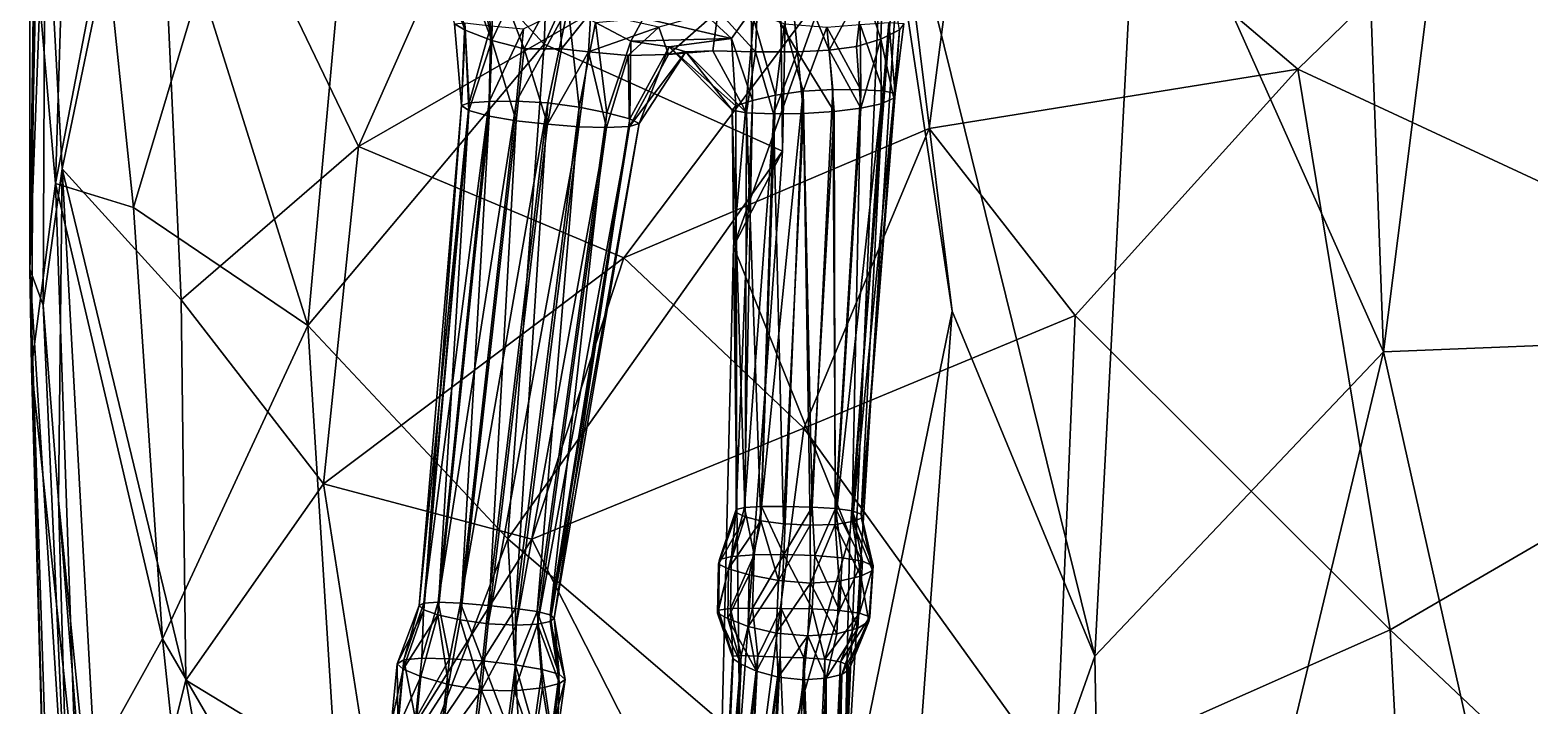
# Model space of a CAD drawing. Extents: x -0.019 to 0.019, y -0.049 to 0.106.
# Drawn here: x -0.01891 to -0.00667, y -0.00567 to -0.00016 of the extents above; entities that cross this region are included whole.
import ezdxf

# ---------------------------------------------------------------- set-up
doc = ezdxf.new("R2010")
doc.units = 0
doc.layers.add('CARDNL_F$LWO', color=1, linetype='CONTINUOUS')

msp = doc.modelspace()

# ---------------------------------------------------------------- linework, layer by layer
at = {"layer": 'CARDNL_F$LWO'}
for points in [[(-0.006702, 0.006434, 0.018178), (-0.006019, 0.00863, 0.01995), (-0.00353, -0.00261, 0.019726)], [(-0.007866, -0.002786, 0.020191), (-0.008093, 0.003468, 0.017406), (-0.006702, 0.006434, 0.018178)], [(-0.00353, -0.00261, 0.019726), (-0.007866, -0.002786, 0.020191), (-0.006702, 0.006434, 0.018178)], [(-0.016282, 0.001418, 0.032327), (-0.014551, 0.004045, 0.031803), (-0.014715, -0.000274, 0.032058)], [(-0.014715, -0.000274, 0.032058), (-0.014551, 0.004045, 0.031803), (-0.012829, 0.003818, 0.03179)], [(-0.012769, -0.001147, 0.03172), (-0.014715, -0.000274, 0.032058), (-0.012829, 0.003818, 0.03179)], [(-0.01267, 0.00373, 0.030148), (-0.012769, -0.001147, 0.03172), (-0.012829, 0.003818, 0.03179)], [(-0.013169, -0.001924, 0.030594), (-0.012769, -0.001147, 0.03172), (-0.01267, 0.00373, 0.030148)], [(-0.011717, 0.002156, 0.025334), (-0.013169, -0.001924, 0.030594), (-0.01267, 0.00373, 0.030148)], [(-0.018911, -0.00211, 0.04352), (-0.018909, 0.003608, 0.04435), (-0.018791, 0.003664, 0.041208)], [(-0.018877, 0.000601, 0.040025), (-0.018911, -0.00211, 0.04352), (-0.018791, 0.003664, 0.041208)], [(-0.018911, -0.00211, 0.04352), (-0.018787, 0.001252, 0.048296), (-0.018909, 0.003608, 0.04435)], [(-0.009857, 0.001671, 0.017317), (-0.008093, 0.003468, 0.017406), (-0.007866, -0.002786, 0.020191)], [(-0.005045, 0.002943, 0.060517), (-0.011213, 0.00178, 0.05948), (-0.008564, -0.000478, 0.061739)], [(-0.008564, -0.000478, 0.061739), (-0.003773, -0.002706, 0.064135), (-0.005045, 0.002943, 0.060517)], [(-0.018787, 0.001252, 0.048296), (-0.018649, -0.001291, 0.052667), (-0.017891, 0.002348, 0.054519)], [(-0.017676, -0.00236, 0.057017), (-0.017891, 0.002348, 0.054519), (-0.018649, -0.001291, 0.052667)], [(-0.017891, 0.002348, 0.054519), (-0.017676, -0.00236, 0.057017), (-0.016231, -0.001109, 0.05837)], [(-0.016231, -0.001109, 0.05837), (-0.014939, 0.001804, 0.058713), (-0.017891, 0.002348, 0.054519)], [(-0.011385, -0.002453, 0.022558), (-0.011914, 0.001807, 0.022473), (-0.012119, 0.002425, 0.0186)], [(-0.010221, -0.005271, 0.022268), (-0.011385, -0.002453, 0.022558), (-0.012119, 0.002425, 0.0186)], [(-0.012119, 0.002425, 0.0186), (-0.009857, 0.001671, 0.017317), (-0.010221, -0.005271, 0.022268)], [(-0.018877, 0.000601, 0.040025), (-0.018592, 0.002191, 0.037315), (-0.018703, -0.00141, 0.037453)], [(-0.018302, 0.000666, 0.035683), (-0.018703, -0.00141, 0.037453), (-0.018592, 0.002191, 0.037315)], [(-0.011717, 0.002156, 0.025334), (-0.012219, -0.004285, 0.028632), (-0.013169, -0.001924, 0.030594)], [(-0.012274, -0.006806, 0.026564), (-0.011717, 0.002156, 0.025334), (-0.011914, 0.001807, 0.022473)], [(-0.012219, -0.004285, 0.028632), (-0.011717, 0.002156, 0.025334), (-0.012274, -0.006806, 0.026564)], [(-0.016231, -0.001109, 0.05837), (-0.011213, 0.00178, 0.05948), (-0.014939, 0.001804, 0.058713)], [(-0.011213, 0.00178, 0.05948), (-0.016231, -0.001109, 0.05837), (-0.014065, -0.002018, 0.060092)], [(-0.011572, -0.000962, 0.061132), (-0.011213, 0.00178, 0.05948), (-0.014065, -0.002018, 0.060092)], [(-0.011385, -0.002453, 0.022558), (-0.012274, -0.006806, 0.026564), (-0.011914, 0.001807, 0.022473)], [(-0.011213, 0.00178, 0.05948), (-0.011572, -0.000962, 0.061132), (-0.008564, -0.000478, 0.061739)], [(-0.007866, -0.002786, 0.020191), (-0.010221, -0.005271, 0.022268), (-0.009857, 0.001671, 0.017317)], [(-0.01752, 0.000226, 0.033732), (-0.016282, 0.001418, 0.032327), (-0.016644, -0.00257, 0.033095)], [(-0.016282, 0.001418, 0.032327), (-0.014715, -0.000274, 0.032058), (-0.016644, -0.00257, 0.033095)], [(-0.018787, 0.001252, 0.048296), (-0.018911, -0.00211, 0.04352), (-0.018802, -0.002404, 0.048495)], [(-0.018787, 0.001252, 0.048296), (-0.018802, -0.002404, 0.048495), (-0.018649, -0.001291, 0.052667)], [(-0.015627, 0.001036, 0.00209), (-0.015142, -0.000243, 0.002429), (-0.015424, 0.001114, 0.002352)], [(-0.015226, 0.000598, 0.002474), (-0.015424, 0.001114, 0.002352), (-0.015142, -0.000243, 0.002429)], [(-0.015627, 0.001036, 0.00209), (-0.01579, 0.000947, 0.001796), (-0.01536, -0.00016, 0.002132)], [(-0.01536, -0.00016, 0.002132), (-0.015142, -0.000243, 0.002429), (-0.015627, 0.001036, 0.00209)], [(-0.01536, -0.00016, 0.002132), (-0.01579, 0.000947, 0.001796), (-0.015447, -0.000106, 0.001853)], [(-0.018703, -0.00141, 0.037453), (-0.018302, 0.000666, 0.035683), (-0.018065, -0.001608, 0.034935)], [(-0.018065, -0.001608, 0.034935), (-0.018302, 0.000666, 0.035683), (-0.01752, 0.000226, 0.033732)], [(-0.018911, -0.00211, 0.04352), (-0.018877, 0.000601, 0.040025), (-0.018898, -0.00291, 0.040099)], [(-0.018877, 0.000601, 0.040025), (-0.018703, -0.00141, 0.037453), (-0.018898, -0.00291, 0.040099)], [(-0.015142, -0.000243, 0.002429), (-0.01513, 0.000347, 0.002534), (-0.015226, 0.000598, 0.002474)], [(-0.012969, 0.000207, 0.002809), (-0.012646, -0.000336, 0.002481), (-0.012727, 0.000495, 0.002716)], [(-0.012389, -0.000323, 0.002546), (-0.012109, 0.000204, 0.00237), (-0.012727, 0.000495, 0.002716)], [(-0.012646, -0.000336, 0.002481), (-0.012389, -0.000323, 0.002546), (-0.012727, 0.000495, 0.002716)], [(-0.011966, -0.000232, 0.002119), (-0.011939, 0.00057, 0.002046), (-0.012109, 0.000204, 0.00237)], [(-0.011966, -0.000232, 0.002119), (-0.011814, -0.000155, 0.001795), (-0.011939, 0.00057, 0.002046)], [(-0.015142, -0.000243, 0.002429), (-0.015012, 0.000038, 0.002607), (-0.01513, 0.000347, 0.002534)], [(-0.018065, -0.001608, 0.034935), (-0.01752, 0.000226, 0.033732), (-0.016644, -0.00257, 0.033095)], [(-0.015012, 0.000038, 0.002607), (-0.014879, -0.000311, 0.00269), (-0.014594, 0.000212, 0.002734)], [(-0.014594, 0.000212, 0.002734), (-0.014879, -0.000311, 0.00269), (-0.014572, -0.000311, 0.002792)], [(-0.014572, -0.000311, 0.002792), (-0.014333, -0.000013, 0.002876), (-0.014594, 0.000212, 0.002734)], [(-0.012989, -0.000337, 0.002254), (-0.012969, 0.000207, 0.002809), (-0.013294, -0.000001, 0.002902)], [(-0.012989, -0.000337, 0.002254), (-0.012646, -0.000336, 0.002481), (-0.012969, 0.000207, 0.002809)], [(-0.012166, -0.000293, 0.002414), (-0.012109, 0.000204, 0.00237), (-0.012389, -0.000323, 0.002546)], [(-0.012109, 0.000204, 0.00237), (-0.012166, -0.000293, 0.002414), (-0.011966, -0.000232, 0.002119)], [(-0.015142, -0.000243, 0.002429), (-0.014879, -0.000311, 0.00269), (-0.015012, 0.000038, 0.002607)], [(-0.01494, -0.000739, 0.001157), (-0.014883, -0.000147, 0.001163), (-0.01452, 0.000029, 0.001126)], [(-0.014685, -0.000753, 0.001109), (-0.01494, -0.000739, 0.001157), (-0.01452, 0.000029, 0.001126)], [(-0.01443, -0.000787, 0.001152), (-0.014685, -0.000753, 0.001109), (-0.01452, 0.000029, 0.001126)], [(-0.01452, 0.000029, 0.001126), (-0.014296, -0.000097, 0.001171), (-0.01443, -0.000787, 0.001152)], [(-0.015389, -0.000775, 0.001766), (-0.015447, -0.000106, 0.001853), (-0.015361, -0.0001, 0.001578)], [(-0.01536, -0.00016, 0.002132), (-0.015447, -0.000106, 0.001853), (-0.015389, -0.000775, 0.001766)], [(-0.015327, -0.000752, 0.001506), (-0.015389, -0.000775, 0.001766), (-0.015361, -0.0001, 0.001578)], [(-0.015327, -0.000752, 0.001506), (-0.015361, -0.0001, 0.001578), (-0.015149, -0.000123, 0.001332)], [(-0.014572, -0.000311, 0.002792), (-0.014352, -0.000335, 0.002688), (-0.014333, -0.000013, 0.002876)], [(-0.014202, -0.000834, 0.001286), (-0.01443, -0.000787, 0.001152), (-0.014296, -0.000097, 0.001171)], [(-0.014333, -0.000013, 0.002876), (-0.014352, -0.000335, 0.002688), (-0.013779, -0.000134, 0.00291)], [(-0.014007, -0.000248, 0.001319), (-0.014296, -0.000097, 0.001171), (-0.013903, -0.000061, 0.001105)], [(-0.014296, -0.000097, 0.001171), (-0.014007, -0.000248, 0.001319), (-0.014202, -0.000834, 0.001286)], [(-0.013185, -0.000228, 0.001179), (-0.014007, -0.000248, 0.001319), (-0.013903, -0.000061, 0.001105)], [(-0.013903, -0.000061, 0.001105), (-0.013418, -0.000014, 0.001057), (-0.013185, -0.000228, 0.001179)], [(-0.013294, -0.000001, 0.002902), (-0.013779, -0.000134, 0.00291), (-0.0137, -0.000357, 0.002113)], [(-0.013338, -0.000328, 0.002005), (-0.013294, -0.000001, 0.002902), (-0.0137, -0.000357, 0.002113)], [(-0.013418, -0.000014, 0.001057), (-0.013026, -0.000001, 0.000997), (-0.013185, -0.000228, 0.001179)], [(-0.013294, -0.000001, 0.002902), (-0.013338, -0.000328, 0.002005), (-0.012989, -0.000337, 0.002254)], [(-0.013014, -0.000732, 0.001138), (-0.013185, -0.000228, 0.001179), (-0.013026, -0.000001, 0.000997)], [(-0.013026, -0.000001, 0.000997), (-0.012826, -0.000689, 0.000975), (-0.013014, -0.000732, 0.001138)], [(-0.012826, -0.000689, 0.000975), (-0.013026, -0.000001, 0.000997), (-0.012754, -0.000106, 0.000887)], [(-0.012754, -0.000106, 0.000887), (-0.0126, -0.000657, 0.000896), (-0.012826, -0.000689, 0.000975)], [(-0.0126, -0.000657, 0.000896), (-0.012754, -0.000106, 0.000887), (-0.012408, -0.000133, 0.000906)], [(-0.012137, -0.000112, 0.001036), (-0.012131, -0.000645, 0.001016), (-0.012408, -0.000133, 0.000906)], [(-0.011903, -0.000095, 0.001249), (-0.011948, -0.000655, 0.001201), (-0.012137, -0.000112, 0.001036)], [(-0.011948, -0.000655, 0.001201), (-0.012131, -0.000645, 0.001016), (-0.012137, -0.000112, 0.001036)], [(-0.011849, -0.000677, 0.001449), (-0.011948, -0.000655, 0.001201), (-0.011903, -0.000095, 0.001249)], [(-0.01178, -0.000104, 0.001508), (-0.011849, -0.000677, 0.001449), (-0.011903, -0.000095, 0.001249)], [(-0.011849, -0.000677, 0.001449), (-0.01178, -0.000104, 0.001508), (-0.011814, -0.000155, 0.001795)], [(-0.015389, -0.000775, 0.001766), (-0.015328, -0.000814, 0.002046), (-0.01536, -0.00016, 0.002132)], [(-0.015142, -0.000243, 0.002429), (-0.01536, -0.00016, 0.002132), (-0.015328, -0.000814, 0.002046)], [(-0.015328, -0.000814, 0.002046), (-0.015164, -0.00086, 0.002334), (-0.015142, -0.000243, 0.002429)], [(-0.015164, -0.000742, 0.001296), (-0.015327, -0.000752, 0.001506), (-0.015149, -0.000123, 0.001332)], [(-0.015164, -0.000742, 0.001296), (-0.015149, -0.000123, 0.001332), (-0.014883, -0.000147, 0.001163)], [(-0.01494, -0.000739, 0.001157), (-0.015164, -0.000742, 0.001296), (-0.014883, -0.000147, 0.001163)], [(-0.015164, -0.00086, 0.002334), (-0.014942, -0.000898, 0.002573), (-0.015142, -0.000243, 0.002429)], [(-0.014942, -0.000898, 0.002573), (-0.014879, -0.000311, 0.00269), (-0.015142, -0.000243, 0.002429)], [(-0.014352, -0.000335, 0.002688), (-0.014029, -0.000365, 0.002409), (-0.013779, -0.000134, 0.00291)], [(-0.014029, -0.000365, 0.002409), (-0.0137, -0.000357, 0.002113), (-0.013779, -0.000134, 0.00291)], [(-0.013695, -0.000296, 0.001558), (-0.014007, -0.000248, 0.001319), (-0.013185, -0.000228, 0.001179)], [(-0.013151, -0.000777, 0.001368), (-0.013695, -0.000296, 0.001558), (-0.013185, -0.000228, 0.001179)], [(-0.013185, -0.000228, 0.001179), (-0.013014, -0.000732, 0.001138), (-0.013151, -0.000777, 0.001368)], [(-0.012408, -0.000133, 0.000906), (-0.012358, -0.000644, 0.00091), (-0.0126, -0.000657, 0.000896)], [(-0.012131, -0.000645, 0.001016), (-0.012358, -0.000644, 0.00091), (-0.012408, -0.000133, 0.000906)], [(-0.012166, -0.000293, 0.002414), (-0.012129, -0.000796, 0.002306), (-0.011966, -0.000232, 0.002119)], [(-0.012129, -0.000796, 0.002306), (-0.011965, -0.00076, 0.00204), (-0.011966, -0.000232, 0.002119)], [(-0.01186, -0.000715, 0.001734), (-0.011814, -0.000155, 0.001795), (-0.011966, -0.000232, 0.002119)], [(-0.011966, -0.000232, 0.002119), (-0.011965, -0.00076, 0.00204), (-0.01186, -0.000715, 0.001734)], [(-0.011814, -0.000155, 0.001795), (-0.01186, -0.000715, 0.001734), (-0.011849, -0.000677, 0.001449)], [(-0.014715, -0.000274, 0.032058), (-0.015011, -0.004312, 0.03223), (-0.016644, -0.00257, 0.033095)], [(-0.014715, -0.000274, 0.032058), (-0.012769, -0.001147, 0.03172), (-0.015011, -0.004312, 0.03223)], [(-0.014942, -0.000898, 0.002573), (-0.014687, -0.000927, 0.002666), (-0.014879, -0.000311, 0.00269)], [(-0.014687, -0.000927, 0.002666), (-0.014572, -0.000311, 0.002792), (-0.014879, -0.000311, 0.00269)], [(-0.014352, -0.000335, 0.002688), (-0.014572, -0.000311, 0.002792), (-0.014687, -0.000927, 0.002666)], [(-0.014687, -0.000927, 0.002666), (-0.014432, -0.000947, 0.002569), (-0.014352, -0.000335, 0.002688)], [(-0.014432, -0.000947, 0.002569), (-0.014207, -0.000953, 0.002324), (-0.014352, -0.000335, 0.002688)], [(-0.014207, -0.000953, 0.002324), (-0.014029, -0.000365, 0.002409), (-0.014352, -0.000335, 0.002688)], [(-0.014207, -0.000953, 0.002324), (-0.014017, -0.000946, 0.00203), (-0.014029, -0.000365, 0.002409)], [(-0.014016, -0.000883, 0.001493), (-0.014202, -0.000834, 0.001286), (-0.014007, -0.000248, 0.001319)], [(-0.014017, -0.000946, 0.00203), (-0.0137, -0.000357, 0.002113), (-0.014029, -0.000365, 0.002409)], [(-0.013559, -0.000335, 0.00183), (-0.0137, -0.000357, 0.002113), (-0.014017, -0.000946, 0.00203)], [(-0.014017, -0.000946, 0.00203), (-0.01394, -0.000922, 0.001751), (-0.013559, -0.000335, 0.00183)], [(-0.014007, -0.000248, 0.001319), (-0.013695, -0.000296, 0.001558), (-0.014016, -0.000883, 0.001493)], [(-0.01394, -0.000922, 0.001751), (-0.014016, -0.000883, 0.001493), (-0.013695, -0.000296, 0.001558)], [(-0.013695, -0.000296, 0.001558), (-0.013559, -0.000335, 0.00183), (-0.01394, -0.000922, 0.001751)], [(-0.0137, -0.000357, 0.002113), (-0.013559, -0.000335, 0.00183), (-0.013338, -0.000328, 0.002005)], [(-0.013179, -0.000813, 0.001634), (-0.013559, -0.000335, 0.00183), (-0.013695, -0.000296, 0.001558)], [(-0.013695, -0.000296, 0.001558), (-0.013151, -0.000777, 0.001368), (-0.013179, -0.000813, 0.001634)], [(-0.013064, -0.000835, 0.001899), (-0.013338, -0.000328, 0.002005), (-0.013559, -0.000335, 0.00183)], [(-0.013559, -0.000335, 0.00183), (-0.013179, -0.000813, 0.001634), (-0.013064, -0.000835, 0.001899)], [(-0.013338, -0.000328, 0.002005), (-0.013064, -0.000835, 0.001899), (-0.012989, -0.000337, 0.002254)], [(-0.013064, -0.000835, 0.001899), (-0.012843, -0.000842, 0.002162), (-0.012989, -0.000337, 0.002254)], [(-0.012989, -0.000337, 0.002254), (-0.012843, -0.000842, 0.002162), (-0.012646, -0.000336, 0.002481)], [(-0.012843, -0.000842, 0.002162), (-0.012597, -0.000838, 0.002372), (-0.012646, -0.000336, 0.002481)], [(-0.012348, -0.000822, 0.002433), (-0.012389, -0.000323, 0.002546), (-0.012646, -0.000336, 0.002481)], [(-0.012646, -0.000336, 0.002481), (-0.012597, -0.000838, 0.002372), (-0.012348, -0.000822, 0.002433)], [(-0.012129, -0.000796, 0.002306), (-0.012166, -0.000293, 0.002414), (-0.012389, -0.000323, 0.002546)], [(-0.012389, -0.000323, 0.002546), (-0.012348, -0.000822, 0.002433), (-0.012129, -0.000796, 0.002306)], [(-0.011572, -0.000962, 0.061132), (-0.010381, -0.002488, 0.062746), (-0.008564, -0.000478, 0.061739)], [(-0.007811, -0.005054, 0.064792), (-0.008564, -0.000478, 0.061739), (-0.010381, -0.002488, 0.062746)], [(-0.003773, -0.002706, 0.064135), (-0.008564, -0.000478, 0.061739), (-0.007811, -0.005054, 0.064792)], [(-0.013148, -0.004074, 0.000908), (-0.013151, -0.000777, 0.001368), (-0.013014, -0.000732, 0.001138)], [(-0.013014, -0.000732, 0.001138), (-0.013081, -0.004056, 0.000706), (-0.013148, -0.004074, 0.000908)], [(-0.013081, -0.004056, 0.000706), (-0.013014, -0.000732, 0.001138), (-0.012826, -0.000689, 0.000975)], [(-0.012826, -0.000689, 0.000975), (-0.01294, -0.004048, 0.000558), (-0.013081, -0.004056, 0.000706)], [(-0.01294, -0.004048, 0.000558), (-0.012826, -0.000689, 0.000975), (-0.0126, -0.000657, 0.000896)], [(-0.0126, -0.000657, 0.000896), (-0.012743, -0.004048, 0.000483), (-0.01294, -0.004048, 0.000558)], [(-0.012528, -0.004053, 0.000492), (-0.012743, -0.004048, 0.000483), (-0.0126, -0.000657, 0.000896)], [(-0.012358, -0.000644, 0.00091), (-0.012528, -0.004053, 0.000492), (-0.0126, -0.000657, 0.000896)], [(-0.012338, -0.004065, 0.000587), (-0.012528, -0.004053, 0.000492), (-0.012358, -0.000644, 0.00091)], [(-0.012131, -0.000645, 0.001016), (-0.012338, -0.004065, 0.000587), (-0.012358, -0.000644, 0.00091)], [(-0.0122, -0.004085, 0.000757), (-0.012338, -0.004065, 0.000587), (-0.012131, -0.000645, 0.001016)], [(-0.011948, -0.000655, 0.001201), (-0.0122, -0.004085, 0.000757), (-0.012131, -0.000645, 0.001016)], [(-0.012128, -0.004112, 0.000978), (-0.0122, -0.004085, 0.000757), (-0.011948, -0.000655, 0.001201)], [(-0.012197, -0.004172, 0.001444), (-0.012125, -0.004143, 0.001217), (-0.01186, -0.000715, 0.001734)], [(-0.011965, -0.00076, 0.00204), (-0.012197, -0.004172, 0.001444), (-0.01186, -0.000715, 0.001734)], [(-0.011849, -0.000677, 0.001449), (-0.012128, -0.004112, 0.000978), (-0.011948, -0.000655, 0.001201)], [(-0.012125, -0.004143, 0.001217), (-0.012128, -0.004112, 0.000978), (-0.011849, -0.000677, 0.001449)], [(-0.01186, -0.000715, 0.001734), (-0.012125, -0.004143, 0.001217), (-0.011849, -0.000677, 0.001449)], [(-0.015735, -0.004858, 0.001191), (-0.015389, -0.000775, 0.001766), (-0.015327, -0.000752, 0.001506)], [(-0.015697, -0.004837, 0.000959), (-0.015735, -0.004858, 0.001191), (-0.015327, -0.000752, 0.001506)], [(-0.015735, -0.004858, 0.001191), (-0.015697, -0.004892, 0.001428), (-0.015389, -0.000775, 0.001766)], [(-0.015697, -0.004837, 0.000959), (-0.015327, -0.000752, 0.001506), (-0.015164, -0.000742, 0.001296)], [(-0.01558, -0.00483, 0.000767), (-0.015697, -0.004837, 0.000959), (-0.015164, -0.000742, 0.001296)], [(-0.015697, -0.004892, 0.001428), (-0.015328, -0.000814, 0.002046), (-0.015389, -0.000775, 0.001766)], [(-0.015697, -0.004892, 0.001428), (-0.015583, -0.004933, 0.001642), (-0.015328, -0.000814, 0.002046)], [(-0.015583, -0.004933, 0.001642), (-0.015164, -0.00086, 0.002334), (-0.015328, -0.000814, 0.002046)], [(-0.01558, -0.00483, 0.000767), (-0.015164, -0.000742, 0.001296), (-0.01494, -0.000739, 0.001157)], [(-0.015397, -0.004838, 0.000641), (-0.01558, -0.00483, 0.000767), (-0.01494, -0.000739, 0.001157)], [(-0.015397, -0.004838, 0.000641), (-0.01494, -0.000739, 0.001157), (-0.014685, -0.000753, 0.001109)], [(-0.015171, -0.004857, 0.000596), (-0.015397, -0.004838, 0.000641), (-0.014685, -0.000753, 0.001109)], [(-0.014949, -0.00488, 0.000637), (-0.015171, -0.004857, 0.000596), (-0.014685, -0.000753, 0.001109)], [(-0.014685, -0.000753, 0.001109), (-0.01443, -0.000787, 0.001152), (-0.014949, -0.00488, 0.000637)], [(-0.014773, -0.004905, 0.00076), (-0.014949, -0.00488, 0.000637), (-0.01443, -0.000787, 0.001152)], [(-0.01443, -0.000787, 0.001152), (-0.014202, -0.000834, 0.001286), (-0.014773, -0.004905, 0.00076)], [(-0.014666, -0.004932, 0.000949), (-0.014773, -0.004905, 0.00076), (-0.014202, -0.000834, 0.001286)], [(-0.014202, -0.000834, 0.001286), (-0.014016, -0.000883, 0.001493), (-0.014666, -0.004932, 0.000949)], [(-0.013142, -0.0041, 0.00114), (-0.013179, -0.000813, 0.001634), (-0.013151, -0.000777, 0.001368)], [(-0.013074, -0.004132, 0.001368), (-0.013064, -0.000835, 0.001899), (-0.013179, -0.000813, 0.001634)], [(-0.013179, -0.000813, 0.001634), (-0.013142, -0.0041, 0.00114), (-0.013074, -0.004132, 0.001368)], [(-0.013151, -0.000777, 0.001368), (-0.013148, -0.004074, 0.000908), (-0.013142, -0.0041, 0.00114)], [(-0.013064, -0.000835, 0.001899), (-0.013074, -0.004132, 0.001368), (-0.012946, -0.004164, 0.001564)], [(-0.012946, -0.004164, 0.001564), (-0.012843, -0.000842, 0.002162), (-0.013064, -0.000835, 0.001899)], [(-0.012843, -0.000842, 0.002162), (-0.012946, -0.004164, 0.001564), (-0.012761, -0.004189, 0.001691)], [(-0.012761, -0.004189, 0.001691), (-0.012597, -0.000838, 0.002372), (-0.012843, -0.000842, 0.002162)], [(-0.012597, -0.000838, 0.002372), (-0.012761, -0.004189, 0.001691), (-0.012543, -0.004201, 0.001713)], [(-0.012543, -0.004201, 0.001713), (-0.012348, -0.000822, 0.002433), (-0.012597, -0.000838, 0.002372)], [(-0.012348, -0.000822, 0.002433), (-0.012543, -0.004201, 0.001713), (-0.012341, -0.004194, 0.001624)], [(-0.012341, -0.004194, 0.001624), (-0.012129, -0.000796, 0.002306), (-0.012348, -0.000822, 0.002433)], [(-0.012341, -0.004194, 0.001624), (-0.012197, -0.004172, 0.001444), (-0.011965, -0.00076, 0.00204)], [(-0.012129, -0.000796, 0.002306), (-0.012341, -0.004194, 0.001624), (-0.011965, -0.00076, 0.00204)], [(-0.015583, -0.004933, 0.001642), (-0.015401, -0.004974, 0.001795), (-0.015164, -0.00086, 0.002334)], [(-0.015401, -0.004974, 0.001795), (-0.014942, -0.000898, 0.002573), (-0.015164, -0.00086, 0.002334)], [(-0.015401, -0.004974, 0.001795), (-0.015172, -0.005005, 0.00185), (-0.014942, -0.000898, 0.002573)], [(-0.015172, -0.005005, 0.00185), (-0.014687, -0.000927, 0.002666), (-0.014942, -0.000898, 0.002573)], [(-0.014432, -0.000947, 0.002569), (-0.014687, -0.000927, 0.002666), (-0.015172, -0.005005, 0.00185)], [(-0.015172, -0.005005, 0.00185), (-0.014944, -0.005017, 0.001791), (-0.014432, -0.000947, 0.002569)], [(-0.014207, -0.000953, 0.002324), (-0.014432, -0.000947, 0.002569), (-0.014944, -0.005017, 0.001791)], [(-0.014944, -0.005017, 0.001791), (-0.01477, -0.005009, 0.001634), (-0.014207, -0.000953, 0.002324)], [(-0.014017, -0.000946, 0.00203), (-0.014207, -0.000953, 0.002324), (-0.01477, -0.005009, 0.001634)], [(-0.01477, -0.005009, 0.001634), (-0.014666, -0.004988, 0.001417), (-0.014017, -0.000946, 0.00203)], [(-0.014633, -0.004961, 0.00118), (-0.014666, -0.004932, 0.000949), (-0.014016, -0.000883, 0.001493)], [(-0.01394, -0.000922, 0.001751), (-0.014017, -0.000946, 0.00203), (-0.014666, -0.004988, 0.001417)], [(-0.014666, -0.004988, 0.001417), (-0.014633, -0.004961, 0.00118), (-0.01394, -0.000922, 0.001751)], [(-0.014016, -0.000883, 0.001493), (-0.01394, -0.000922, 0.001751), (-0.014633, -0.004961, 0.00118)], [(-0.012595, -0.003408, 0.062136), (-0.011572, -0.000962, 0.061132), (-0.014065, -0.002018, 0.060092)], [(-0.010381, -0.002488, 0.062746), (-0.011572, -0.000962, 0.061132), (-0.012595, -0.003408, 0.062136)], [(-0.016515, -0.003863, 0.058673), (-0.016231, -0.001109, 0.05837), (-0.017676, -0.00236, 0.057017)], [(-0.016231, -0.001109, 0.05837), (-0.016515, -0.003863, 0.058673), (-0.014065, -0.002018, 0.060092)], [(-0.015011, -0.004312, 0.03223), (-0.012769, -0.001147, 0.03172), (-0.013119, -0.005938, 0.031424)], [(-0.013169, -0.001924, 0.030594), (-0.013119, -0.005938, 0.031424), (-0.012769, -0.001147, 0.03172)], [(-0.018802, -0.002404, 0.048495), (-0.018679, -0.003997, 0.051318), (-0.018649, -0.001291, 0.052667)], [(-0.018679, -0.003997, 0.051318), (-0.018277, -0.008019, 0.054886), (-0.018649, -0.001291, 0.052667)], [(-0.018277, -0.008019, 0.054886), (-0.017639, -0.005465, 0.057095), (-0.018649, -0.001291, 0.052667)], [(-0.018649, -0.001291, 0.052667), (-0.017639, -0.005465, 0.057095), (-0.017676, -0.00236, 0.057017)], [(-0.018703, -0.00141, 0.037453), (-0.018531, -0.006395, 0.038135), (-0.018898, -0.00291, 0.040099)], [(-0.017828, -0.005129, 0.035328), (-0.018531, -0.006395, 0.038135), (-0.018703, -0.00141, 0.037453)], [(-0.017828, -0.005129, 0.035328), (-0.018703, -0.00141, 0.037453), (-0.018065, -0.001608, 0.034935)], [(-0.017828, -0.005129, 0.035328), (-0.018065, -0.001608, 0.034935), (-0.016644, -0.00257, 0.033095)], [(-0.013119, -0.005938, 0.031424), (-0.013169, -0.001924, 0.030594), (-0.013317, -0.008067, 0.030037)], [(-0.012219, -0.004285, 0.028632), (-0.013317, -0.008067, 0.030037), (-0.013169, -0.001924, 0.030594)], [(-0.016515, -0.003863, 0.058673), (-0.014815, -0.004316, 0.060952), (-0.014065, -0.002018, 0.060092)], [(-0.014815, -0.004316, 0.060952), (-0.012595, -0.003408, 0.062136), (-0.014065, -0.002018, 0.060092)], [(-0.018765, -0.007634, 0.041254), (-0.018911, -0.00211, 0.04352), (-0.018898, -0.00291, 0.040099)], [(-0.018765, -0.007634, 0.041254), (-0.018669, -0.009513, 0.044364), (-0.018911, -0.00211, 0.04352)], [(-0.018911, -0.00211, 0.04352), (-0.018588, -0.007214, 0.047244), (-0.018802, -0.002404, 0.048495)], [(-0.018588, -0.007214, 0.047244), (-0.018911, -0.00211, 0.04352), (-0.018669, -0.009513, 0.044364)], [(-0.018588, -0.007214, 0.047244), (-0.018679, -0.003997, 0.051318), (-0.018802, -0.002404, 0.048495)], [(-0.017639, -0.005465, 0.057095), (-0.016515, -0.003863, 0.058673), (-0.017676, -0.00236, 0.057017)], [(-0.01632, -0.007727, 0.033619), (-0.017828, -0.005129, 0.035328), (-0.016644, -0.00257, 0.033095)], [(-0.015011, -0.004312, 0.03223), (-0.01632, -0.007727, 0.033619), (-0.016644, -0.00257, 0.033095)], [(-0.010381, -0.002488, 0.062746), (-0.012595, -0.003408, 0.062136), (-0.010539, -0.006267, 0.064433)], [(-0.012274, -0.006806, 0.026564), (-0.011385, -0.002453, 0.022558), (-0.011959, -0.010187, 0.02537)], [(-0.010221, -0.005271, 0.022268), (-0.011959, -0.010187, 0.02537), (-0.011385, -0.002453, 0.022558)], [(-0.010381, -0.002488, 0.062746), (-0.010539, -0.006267, 0.064433), (-0.007811, -0.005054, 0.064792)], [(-0.006465, -0.009034, 0.021718), (-0.007866, -0.002786, 0.020191), (-0.00353, -0.00261, 0.019726)], [(-0.010096, -0.0121, 0.023709), (-0.010221, -0.005271, 0.022268), (-0.007866, -0.002786, 0.020191)], [(-0.007866, -0.002786, 0.020191), (-0.006465, -0.009034, 0.021718), (-0.010096, -0.0121, 0.023709)], [(-0.007811, -0.005054, 0.064792), (-0.004915, -0.00779, 0.067292), (-0.003773, -0.002706, 0.064135)], [(-0.018531, -0.006395, 0.038135), (-0.018765, -0.007634, 0.041254), (-0.018898, -0.00291, 0.040099)], [(-0.014815, -0.004316, 0.060952), (-0.013141, -0.007612, 0.06295), (-0.012595, -0.003408, 0.062136)], [(-0.012595, -0.003408, 0.062136), (-0.013141, -0.007612, 0.06295), (-0.010539, -0.006267, 0.064433)], [(-0.016122, -0.006388, 0.060161), (-0.016515, -0.003863, 0.058673), (-0.017639, -0.005465, 0.057095)], [(-0.016122, -0.006388, 0.060161), (-0.014815, -0.004316, 0.060952), (-0.016515, -0.003863, 0.058673)], [(-0.018679, -0.003997, 0.051318), (-0.018091, -0.011313, 0.050966), (-0.018277, -0.008019, 0.054886)], [(-0.018679, -0.003997, 0.051318), (-0.018588, -0.007214, 0.047244), (-0.018091, -0.011313, 0.050966)], [(-0.013142, -0.0041, 0.00114), (-0.013293, -0.004519, 0.001113), (-0.013074, -0.004132, 0.001368)], [(-0.013285, -0.004482, 0.000871), (-0.013293, -0.004519, 0.001113), (-0.013142, -0.0041, 0.00114)], [(-0.013293, -0.004519, 0.001113), (-0.013209, -0.004558, 0.001364), (-0.013074, -0.004132, 0.001368)], [(-0.013148, -0.004074, 0.000908), (-0.013285, -0.004482, 0.000871), (-0.013142, -0.0041, 0.00114)], [(-0.013185, -0.004457, 0.000666), (-0.013285, -0.004482, 0.000871), (-0.013148, -0.004074, 0.000908)], [(-0.013074, -0.004132, 0.001368), (-0.013209, -0.004558, 0.001364), (-0.012946, -0.004164, 0.001564)], [(-0.013081, -0.004056, 0.000706), (-0.013185, -0.004457, 0.000666), (-0.013148, -0.004074, 0.000908)], [(-0.013001, -0.004442, 0.000526), (-0.013185, -0.004457, 0.000666), (-0.013081, -0.004056, 0.000706)], [(-0.01294, -0.004048, 0.000558), (-0.013001, -0.004442, 0.000526), (-0.013081, -0.004056, 0.000706)], [(-0.01276, -0.004439, 0.000454), (-0.013001, -0.004442, 0.000526), (-0.01294, -0.004048, 0.000558)], [(-0.012743, -0.004048, 0.000483), (-0.01276, -0.004439, 0.000454), (-0.01294, -0.004048, 0.000558)], [(-0.01276, -0.004439, 0.000454), (-0.012743, -0.004048, 0.000483), (-0.012528, -0.004053, 0.000492)], [(-0.012528, -0.004053, 0.000492), (-0.012507, -0.004448, 0.000448), (-0.01276, -0.004439, 0.000454)], [(-0.012507, -0.004448, 0.000448), (-0.012528, -0.004053, 0.000492), (-0.012338, -0.004065, 0.000587)], [(-0.012338, -0.004065, 0.000587), (-0.012283, -0.004468, 0.000523), (-0.012507, -0.004448, 0.000448)], [(-0.012116, -0.004496, 0.000685), (-0.012283, -0.004468, 0.000523), (-0.012338, -0.004065, 0.000587)], [(-0.0122, -0.004085, 0.000757), (-0.012116, -0.004496, 0.000685), (-0.012338, -0.004065, 0.000587)], [(-0.012029, -0.004534, 0.000912), (-0.012116, -0.004496, 0.000685), (-0.0122, -0.004085, 0.000757)], [(-0.012128, -0.004112, 0.000978), (-0.012029, -0.004534, 0.000912), (-0.0122, -0.004085, 0.000757)], [(-0.012035, -0.004572, 0.001176), (-0.012125, -0.004143, 0.001217), (-0.012197, -0.004172, 0.001444)], [(-0.012029, -0.004534, 0.000912), (-0.012128, -0.004112, 0.000978), (-0.012125, -0.004143, 0.001217)], [(-0.012125, -0.004143, 0.001217), (-0.012035, -0.004572, 0.001176), (-0.012029, -0.004534, 0.000912)], [(-0.013209, -0.004558, 0.001364), (-0.013042, -0.004606, 0.0016), (-0.012946, -0.004164, 0.001564)], [(-0.012946, -0.004164, 0.001564), (-0.013042, -0.004606, 0.0016), (-0.012803, -0.004652, 0.001766)], [(-0.012803, -0.004652, 0.001766), (-0.012761, -0.004189, 0.001691), (-0.012946, -0.004164, 0.001564)], [(-0.012761, -0.004189, 0.001691), (-0.012803, -0.004652, 0.001766), (-0.012543, -0.004201, 0.001713)], [(-0.012803, -0.004652, 0.001766), (-0.012542, -0.004673, 0.001804), (-0.012543, -0.004201, 0.001713)], [(-0.012543, -0.004201, 0.001713), (-0.012542, -0.004673, 0.001804), (-0.012341, -0.004194, 0.001624)], [(-0.012542, -0.004673, 0.001804), (-0.012306, -0.004658, 0.001687), (-0.012341, -0.004194, 0.001624)], [(-0.012129, -0.004616, 0.001453), (-0.012197, -0.004172, 0.001444), (-0.012341, -0.004194, 0.001624)], [(-0.012341, -0.004194, 0.001624), (-0.012306, -0.004658, 0.001687), (-0.012129, -0.004616, 0.001453)], [(-0.012197, -0.004172, 0.001444), (-0.012129, -0.004616, 0.001453), (-0.012035, -0.004572, 0.001176)], [(-0.01476, -0.008663, 0.032573), (-0.01632, -0.007727, 0.033619), (-0.015011, -0.004312, 0.03223)], [(-0.013141, -0.007612, 0.06295), (-0.014815, -0.004316, 0.060952), (-0.016122, -0.006388, 0.060161)], [(-0.01476, -0.008663, 0.032573), (-0.015011, -0.004312, 0.03223), (-0.013119, -0.005938, 0.031424)], [(-0.012219, -0.004285, 0.028632), (-0.012274, -0.006806, 0.026564), (-0.013317, -0.008067, 0.030037)], [(-0.0133, -0.00492, 0.00105), (-0.013293, -0.004519, 0.001113), (-0.013285, -0.004482, 0.000871)], [(-0.013285, -0.004482, 0.000871), (-0.013293, -0.004895, 0.000814), (-0.0133, -0.00492, 0.00105)], [(-0.013293, -0.004519, 0.001113), (-0.0133, -0.00492, 0.00105), (-0.013209, -0.004558, 0.001364)], [(-0.013293, -0.004895, 0.000814), (-0.013285, -0.004482, 0.000871), (-0.013185, -0.004457, 0.000666)], [(-0.013185, -0.004457, 0.000666), (-0.013193, -0.004881, 0.000608), (-0.013293, -0.004895, 0.000814)], [(-0.013193, -0.004881, 0.000608), (-0.013185, -0.004457, 0.000666), (-0.013001, -0.004442, 0.000526)], [(-0.013001, -0.004442, 0.000526), (-0.013014, -0.004878, 0.000453), (-0.013193, -0.004881, 0.000608)], [(-0.013014, -0.004878, 0.000453), (-0.013001, -0.004442, 0.000526), (-0.01276, -0.004439, 0.000454)], [(-0.01276, -0.004439, 0.000454), (-0.01278, -0.00488, 0.000369), (-0.013014, -0.004878, 0.000453)], [(-0.012527, -0.004885, 0.000376), (-0.01278, -0.00488, 0.000369), (-0.01276, -0.004439, 0.000454)], [(-0.012507, -0.004448, 0.000448), (-0.012527, -0.004885, 0.000376), (-0.01276, -0.004439, 0.000454)], [(-0.012304, -0.004898, 0.000467), (-0.012527, -0.004885, 0.000376), (-0.012507, -0.004448, 0.000448)], [(-0.012283, -0.004468, 0.000523), (-0.012304, -0.004898, 0.000467), (-0.012507, -0.004448, 0.000448)], [(-0.012304, -0.004898, 0.000467), (-0.012283, -0.004468, 0.000523), (-0.012116, -0.004496, 0.000685)], [(-0.012116, -0.004496, 0.000685), (-0.012141, -0.00492, 0.00063), (-0.012304, -0.004898, 0.000467)], [(-0.012141, -0.00492, 0.00063), (-0.012116, -0.004496, 0.000685), (-0.012029, -0.004534, 0.000912)], [(-0.0133, -0.00492, 0.00105), (-0.013215, -0.004964, 0.001294), (-0.013209, -0.004558, 0.001364)], [(-0.013209, -0.004558, 0.001364), (-0.013215, -0.004964, 0.001294), (-0.013042, -0.004606, 0.0016)], [(-0.013215, -0.004964, 0.001294), (-0.01305, -0.005027, 0.001525), (-0.013042, -0.004606, 0.0016)], [(-0.013042, -0.004606, 0.0016), (-0.01305, -0.005027, 0.001525), (-0.012803, -0.004652, 0.001766)], [(-0.012155, -0.005041, 0.001381), (-0.012129, -0.004616, 0.001453), (-0.012306, -0.004658, 0.001687)], [(-0.012129, -0.004616, 0.001453), (-0.012155, -0.005041, 0.001381), (-0.012065, -0.004988, 0.001108)], [(-0.012029, -0.004534, 0.000912), (-0.012057, -0.004949, 0.000851), (-0.012141, -0.00492, 0.00063)], [(-0.012065, -0.004988, 0.001108), (-0.012035, -0.004572, 0.001176), (-0.012129, -0.004616, 0.001453)], [(-0.012035, -0.004572, 0.001176), (-0.012065, -0.004988, 0.001108), (-0.012057, -0.004949, 0.000851)], [(-0.012057, -0.004949, 0.000851), (-0.012029, -0.004534, 0.000912), (-0.012035, -0.004572, 0.001176)], [(-0.01305, -0.005027, 0.001525), (-0.01282, -0.005083, 0.001689), (-0.012803, -0.004652, 0.001766)], [(-0.012803, -0.004652, 0.001766), (-0.01282, -0.005083, 0.001689), (-0.012542, -0.004673, 0.001804)], [(-0.01282, -0.005083, 0.001689), (-0.012562, -0.005105, 0.001724), (-0.012542, -0.004673, 0.001804)], [(-0.012542, -0.004673, 0.001804), (-0.012562, -0.005105, 0.001724), (-0.012327, -0.005088, 0.00161)], [(-0.012327, -0.005088, 0.00161), (-0.012306, -0.004658, 0.001687), (-0.012542, -0.004673, 0.001804)], [(-0.012306, -0.004658, 0.001687), (-0.012327, -0.005088, 0.00161), (-0.012155, -0.005041, 0.001381)], [(-0.015861, -0.0053, 0.000894), (-0.015915, -0.005333, 0.001133), (-0.015735, -0.004858, 0.001191)], [(-0.015697, -0.004892, 0.001428), (-0.015735, -0.004858, 0.001191), (-0.015915, -0.005333, 0.001133)], [(-0.015915, -0.005333, 0.001133), (-0.015866, -0.005376, 0.001395), (-0.015697, -0.004892, 0.001428)], [(-0.015583, -0.004933, 0.001642), (-0.015697, -0.004892, 0.001428), (-0.015866, -0.005376, 0.001395)], [(-0.015712, -0.005287, 0.000705), (-0.015861, -0.0053, 0.000894), (-0.015697, -0.004837, 0.000959)], [(-0.015735, -0.004858, 0.001191), (-0.015697, -0.004837, 0.000959), (-0.015861, -0.0053, 0.000894)], [(-0.015487, -0.005291, 0.000592), (-0.015712, -0.005287, 0.000705), (-0.01558, -0.00483, 0.000767)], [(-0.015697, -0.004837, 0.000959), (-0.01558, -0.00483, 0.000767), (-0.015712, -0.005287, 0.000705)], [(-0.01558, -0.00483, 0.000767), (-0.015397, -0.004838, 0.000641), (-0.015487, -0.005291, 0.000592)], [(-0.015218, -0.005309, 0.000556), (-0.015487, -0.005291, 0.000592), (-0.015397, -0.004838, 0.000641)], [(-0.015397, -0.004838, 0.000641), (-0.015171, -0.004857, 0.000596), (-0.015218, -0.005309, 0.000556)], [(-0.015218, -0.005309, 0.000556), (-0.015171, -0.004857, 0.000596), (-0.014949, -0.00488, 0.000637)], [(-0.014949, -0.005341, 0.000586), (-0.015218, -0.005309, 0.000556), (-0.014949, -0.00488, 0.000637)], [(-0.014949, -0.005341, 0.000586), (-0.014949, -0.00488, 0.000637), (-0.014773, -0.004905, 0.00076)], [(-0.013172, -0.005293, 0.000972), (-0.0133, -0.00492, 0.00105), (-0.013293, -0.004895, 0.000814)], [(-0.013176, -0.005271, 0.000745), (-0.013293, -0.004895, 0.000814), (-0.013193, -0.004881, 0.000608)], [(-0.013293, -0.004895, 0.000814), (-0.013176, -0.005271, 0.000745), (-0.013172, -0.005293, 0.000972)], [(-0.013108, -0.005264, 0.000545), (-0.013193, -0.004881, 0.000608), (-0.013014, -0.004878, 0.000453)], [(-0.013193, -0.004881, 0.000608), (-0.013108, -0.005264, 0.000545), (-0.013176, -0.005271, 0.000745)], [(-0.013014, -0.004878, 0.000453), (-0.01297, -0.00527, 0.000396), (-0.013108, -0.005264, 0.000545)], [(-0.01297, -0.00527, 0.000396), (-0.013014, -0.004878, 0.000453), (-0.01278, -0.00488, 0.000369)], [(-0.01278, -0.00488, 0.000369), (-0.012789, -0.005278, 0.000322), (-0.01297, -0.00527, 0.000396)], [(-0.012596, -0.005284, 0.000335), (-0.012789, -0.005278, 0.000322), (-0.01278, -0.00488, 0.000369)], [(-0.012527, -0.004885, 0.000376), (-0.012596, -0.005284, 0.000335), (-0.01278, -0.00488, 0.000369)], [(-0.012423, -0.005295, 0.000432), (-0.012596, -0.005284, 0.000335), (-0.012527, -0.004885, 0.000376)], [(-0.012304, -0.004898, 0.000467), (-0.012423, -0.005295, 0.000432), (-0.012527, -0.004885, 0.000376)], [(-0.015866, -0.005376, 0.001395), (-0.015721, -0.005437, 0.001653), (-0.015583, -0.004933, 0.001642)], [(-0.015721, -0.005437, 0.001653), (-0.015496, -0.005503, 0.001854), (-0.015583, -0.004933, 0.001642)], [(-0.015496, -0.005503, 0.001854), (-0.015401, -0.004974, 0.001795), (-0.015583, -0.004933, 0.001642)], [(-0.015496, -0.005503, 0.001854), (-0.015227, -0.005548, 0.00193), (-0.015401, -0.004974, 0.001795)], [(-0.015227, -0.005548, 0.00193), (-0.015172, -0.005005, 0.00185), (-0.015401, -0.004974, 0.001795)], [(-0.014944, -0.005017, 0.001791), (-0.015172, -0.005005, 0.00185), (-0.015227, -0.005548, 0.00193)], [(-0.015227, -0.005548, 0.00193), (-0.014956, -0.005554, 0.001848), (-0.014944, -0.005017, 0.001791)], [(-0.01477, -0.005009, 0.001634), (-0.014944, -0.005017, 0.001791), (-0.014956, -0.005554, 0.001848)], [(-0.014956, -0.005554, 0.001848), (-0.014728, -0.005529, 0.001642), (-0.01477, -0.005009, 0.001634)], [(-0.014731, -0.005378, 0.000693), (-0.014949, -0.005341, 0.000586), (-0.014773, -0.004905, 0.00076)], [(-0.014773, -0.004905, 0.00076), (-0.014666, -0.004932, 0.000949), (-0.014591, -0.005418, 0.000879)], [(-0.014591, -0.005418, 0.000879), (-0.014731, -0.005378, 0.000693), (-0.014773, -0.004905, 0.00076)], [(-0.01459, -0.005494, 0.00138), (-0.014666, -0.004988, 0.001417), (-0.01477, -0.005009, 0.001634)], [(-0.014728, -0.005529, 0.001642), (-0.01459, -0.005494, 0.00138), (-0.01477, -0.005009, 0.001634)], [(-0.014591, -0.005418, 0.000879), (-0.014666, -0.004932, 0.000949), (-0.014633, -0.004961, 0.00118)], [(-0.014543, -0.00546, 0.001117), (-0.014633, -0.004961, 0.00118), (-0.014666, -0.004988, 0.001417)], [(-0.01459, -0.005494, 0.00138), (-0.014543, -0.00546, 0.001117), (-0.014666, -0.004988, 0.001417)], [(-0.014543, -0.00546, 0.001117), (-0.014591, -0.005418, 0.000879), (-0.014633, -0.004961, 0.00118)], [(-0.013106, -0.005335, 0.001189), (-0.013215, -0.004964, 0.001294), (-0.0133, -0.00492, 0.00105)], [(-0.0133, -0.00492, 0.00105), (-0.013172, -0.005293, 0.000972), (-0.013106, -0.005335, 0.001189)], [(-0.012981, -0.005392, 0.001368), (-0.01305, -0.005027, 0.001525), (-0.013215, -0.004964, 0.001294)], [(-0.013215, -0.004964, 0.001294), (-0.013106, -0.005335, 0.001189), (-0.012981, -0.005392, 0.001368)], [(-0.012423, -0.005295, 0.000432), (-0.012304, -0.004898, 0.000467), (-0.012141, -0.00492, 0.00063)], [(-0.012141, -0.00492, 0.00063), (-0.012297, -0.005316, 0.000598), (-0.012423, -0.005295, 0.000432)], [(-0.012297, -0.005316, 0.000598), (-0.012141, -0.00492, 0.00063), (-0.012057, -0.004949, 0.000851)], [(-0.012057, -0.004949, 0.000851), (-0.012231, -0.005346, 0.000814), (-0.012297, -0.005316, 0.000598)], [(-0.012285, -0.005419, 0.001252), (-0.012225, -0.00538, 0.001041), (-0.012065, -0.004988, 0.001108)], [(-0.012155, -0.005041, 0.001381), (-0.012285, -0.005419, 0.001252), (-0.012065, -0.004988, 0.001108)], [(-0.012231, -0.005346, 0.000814), (-0.012057, -0.004949, 0.000851), (-0.012065, -0.004988, 0.001108)], [(-0.012065, -0.004988, 0.001108), (-0.012225, -0.00538, 0.001041), (-0.012231, -0.005346, 0.000814)], [(-0.017828, -0.005129, 0.035328), (-0.017266, -0.010472, 0.036332), (-0.018531, -0.006395, 0.038135)], [(-0.01632, -0.007727, 0.033619), (-0.017266, -0.010472, 0.036332), (-0.017828, -0.005129, 0.035328)], [(-0.01305, -0.005027, 0.001525), (-0.012981, -0.005392, 0.001368), (-0.01282, -0.005083, 0.001689)], [(-0.012981, -0.005392, 0.001368), (-0.012804, -0.005442, 0.001483), (-0.01282, -0.005083, 0.001689)], [(-0.01282, -0.005083, 0.001689), (-0.012804, -0.005442, 0.001483), (-0.012562, -0.005105, 0.001724)], [(-0.012804, -0.005442, 0.001483), (-0.012598, -0.005463, 0.001501), (-0.012562, -0.005105, 0.001724)], [(-0.012562, -0.005105, 0.001724), (-0.012598, -0.005463, 0.001501), (-0.012412, -0.005451, 0.001418)], [(-0.012412, -0.005451, 0.001418), (-0.012327, -0.005088, 0.00161), (-0.012562, -0.005105, 0.001724)], [(-0.012412, -0.005451, 0.001418), (-0.012285, -0.005419, 0.001252), (-0.012155, -0.005041, 0.001381)], [(-0.012327, -0.005088, 0.00161), (-0.012412, -0.005451, 0.001418), (-0.012155, -0.005041, 0.001381)], [(-0.007811, -0.005054, 0.064792), (-0.010539, -0.006267, 0.064433), (-0.007629, -0.008496, 0.066402)], [(-0.007811, -0.005054, 0.064792), (-0.007629, -0.008496, 0.066402), (-0.004915, -0.00779, 0.067292)], [(-0.01591, -0.005791, 0.000825), (-0.01596, -0.005813, 0.001058), (-0.015915, -0.005333, 0.001133)], [(-0.015866, -0.005376, 0.001395), (-0.015915, -0.005333, 0.001133), (-0.01596, -0.005813, 0.001058)], [(-0.01596, -0.005813, 0.001058), (-0.01591, -0.005859, 0.001312), (-0.015866, -0.005376, 0.001395)], [(-0.015915, -0.005333, 0.001133), (-0.015861, -0.0053, 0.000894), (-0.01591, -0.005791, 0.000825)], [(-0.015765, -0.005785, 0.000636), (-0.01591, -0.005791, 0.000825), (-0.015861, -0.0053, 0.000894)], [(-0.015721, -0.005437, 0.001653), (-0.015866, -0.005376, 0.001395), (-0.01591, -0.005859, 0.001312)], [(-0.015861, -0.0053, 0.000894), (-0.015712, -0.005287, 0.000705), (-0.015765, -0.005785, 0.000636)], [(-0.015765, -0.005785, 0.000636), (-0.015712, -0.005287, 0.000705), (-0.015487, -0.005291, 0.000592)], [(-0.015545, -0.005796, 0.000507), (-0.015765, -0.005785, 0.000636), (-0.015487, -0.005291, 0.000592)], [(-0.015545, -0.005796, 0.000507), (-0.015487, -0.005291, 0.000592), (-0.015218, -0.005309, 0.000556)], [(-0.015279, -0.005819, 0.000457), (-0.015545, -0.005796, 0.000507), (-0.015218, -0.005309, 0.000556)], [(-0.015015, -0.005844, 0.0005), (-0.015279, -0.005819, 0.000457), (-0.015218, -0.005309, 0.000556)], [(-0.015218, -0.005309, 0.000556), (-0.014949, -0.005341, 0.000586), (-0.015015, -0.005844, 0.0005)], [(-0.014798, -0.005867, 0.000624), (-0.015015, -0.005844, 0.0005), (-0.014949, -0.005341, 0.000586)], [(-0.014949, -0.005341, 0.000586), (-0.014731, -0.005378, 0.000693), (-0.014798, -0.005867, 0.000624)], [(-0.014656, -0.005894, 0.000811), (-0.014798, -0.005867, 0.000624), (-0.014731, -0.005378, 0.000693)], [(-0.014731, -0.005378, 0.000693), (-0.014591, -0.005418, 0.000879), (-0.014656, -0.005894, 0.000811)], [(-0.013297, -0.007605, -0.000945), (-0.013176, -0.005271, 0.000745), (-0.013108, -0.005264, 0.000545)], [(-0.013108, -0.005264, 0.000545), (-0.013231, -0.007524, -0.001086), (-0.013297, -0.007605, -0.000945)], [(-0.013176, -0.005271, 0.000745), (-0.013297, -0.007605, -0.000945), (-0.013281, -0.007741, -0.000749)], [(-0.013281, -0.007741, -0.000749), (-0.013172, -0.005293, 0.000972), (-0.013176, -0.005271, 0.000745)], [(-0.013172, -0.005293, 0.000972), (-0.013281, -0.007741, -0.000749), (-0.013106, -0.005335, 0.001189)], [(-0.013281, -0.007741, -0.000749), (-0.013223, -0.007878, -0.000568), (-0.013106, -0.005335, 0.001189)], [(-0.013231, -0.007524, -0.001086), (-0.013108, -0.005264, 0.000545), (-0.01297, -0.00527, 0.000396)], [(-0.01297, -0.00527, 0.000396), (-0.013083, -0.007495, -0.001163), (-0.013231, -0.007524, -0.001086)], [(-0.013106, -0.005335, 0.001189), (-0.013223, -0.007878, -0.000568), (-0.012981, -0.005392, 0.001368)], [(-0.013083, -0.007495, -0.001163), (-0.01297, -0.00527, 0.000396), (-0.012789, -0.005278, 0.000322)], [(-0.012789, -0.005278, 0.000322), (-0.012891, -0.007486, -0.0012), (-0.013083, -0.007495, -0.001163)], [(-0.012692, -0.007477, -0.001213), (-0.012891, -0.007486, -0.0012), (-0.012789, -0.005278, 0.000322)], [(-0.012596, -0.005284, 0.000335), (-0.012692, -0.007477, -0.001213), (-0.012789, -0.005278, 0.000322)], [(-0.01252, -0.007491, -0.001178), (-0.012692, -0.007477, -0.001213), (-0.012596, -0.005284, 0.000335)], [(-0.012423, -0.005295, 0.000432), (-0.01252, -0.007491, -0.001178), (-0.012596, -0.005284, 0.000335)], [(-0.0124, -0.007565, -0.001063), (-0.01252, -0.007491, -0.001178), (-0.012423, -0.005295, 0.000432)], [(-0.012297, -0.005316, 0.000598), (-0.0124, -0.007565, -0.001063), (-0.012423, -0.005295, 0.000432)], [(-0.012338, -0.007701, -0.000875), (-0.0124, -0.007565, -0.001063), (-0.012297, -0.005316, 0.000598)], [(-0.012231, -0.005346, 0.000814), (-0.012338, -0.007701, -0.000875), (-0.012297, -0.005316, 0.000598)], [(-0.012338, -0.007701, -0.000875), (-0.012231, -0.005346, 0.000814), (-0.012225, -0.00538, 0.001041)], [(-0.012225, -0.00538, 0.001041), (-0.012335, -0.00784, -0.000687), (-0.012338, -0.007701, -0.000875)], [(-0.012335, -0.00784, -0.000687), (-0.012225, -0.00538, 0.001041), (-0.012285, -0.005419, 0.001252)], [(-0.010221, -0.005271, 0.022268), (-0.010096, -0.0121, 0.023709), (-0.011959, -0.010187, 0.02537)], [(-0.018277, -0.008019, 0.054886), (-0.017122, -0.008343, 0.058367), (-0.017639, -0.005465, 0.057095)], [(-0.017122, -0.008343, 0.058367), (-0.016122, -0.006388, 0.060161), (-0.017639, -0.005465, 0.057095)], [(-0.01591, -0.005859, 0.001312), (-0.015771, -0.005929, 0.001567), (-0.015721, -0.005437, 0.001653)], [(-0.015496, -0.005503, 0.001854), (-0.015721, -0.005437, 0.001653), (-0.015771, -0.005929, 0.001567)], [(-0.015771, -0.005929, 0.001567), (-0.015554, -0.006001, 0.001764), (-0.015496, -0.005503, 0.001854)], [(-0.015227, -0.005548, 0.00193), (-0.015496, -0.005503, 0.001854), (-0.015554, -0.006001, 0.001764)], [(-0.014658, -0.005961, 0.0013), (-0.01459, -0.005494, 0.00138), (-0.014728, -0.005529, 0.001642)], [(-0.014658, -0.005961, 0.0013), (-0.014608, -0.005922, 0.001044), (-0.01459, -0.005494, 0.00138)], [(-0.014656, -0.005894, 0.000811), (-0.014591, -0.005418, 0.000879), (-0.014543, -0.00546, 0.001117)], [(-0.014608, -0.005922, 0.001044), (-0.014656, -0.005894, 0.000811), (-0.014543, -0.00546, 0.001117)], [(-0.014608, -0.005922, 0.001044), (-0.014543, -0.00546, 0.001117), (-0.01459, -0.005494, 0.00138)], [(-0.013223, -0.007878, -0.000568), (-0.013111, -0.007974, -0.000444), (-0.012981, -0.005392, 0.001368)], [(-0.012981, -0.005392, 0.001368), (-0.013111, -0.007974, -0.000444), (-0.012804, -0.005442, 0.001483)], [(-0.013111, -0.007974, -0.000444), (-0.012944, -0.008017, -0.000385), (-0.012804, -0.005442, 0.001483)], [(-0.012804, -0.005442, 0.001483), (-0.012944, -0.008017, -0.000385), (-0.012598, -0.005463, 0.001501)], [(-0.012944, -0.008017, -0.000385), (-0.012747, -0.008014, -0.000387), (-0.012598, -0.005463, 0.001501)], [(-0.012598, -0.005463, 0.001501), (-0.012747, -0.008014, -0.000387), (-0.012554, -0.007999, -0.000436)], [(-0.012554, -0.007999, -0.000436), (-0.012412, -0.005451, 0.001418), (-0.012598, -0.005463, 0.001501)], [(-0.012412, -0.005451, 0.001418), (-0.012554, -0.007999, -0.000436), (-0.012408, -0.007942, -0.000537)], [(-0.012408, -0.007942, -0.000537), (-0.012285, -0.005419, 0.001252), (-0.012412, -0.005451, 0.001418)], [(-0.012285, -0.005419, 0.001252), (-0.012408, -0.007942, -0.000537), (-0.012335, -0.00784, -0.000687)], [(-0.015554, -0.006001, 0.001764), (-0.015287, -0.006047, 0.001836), (-0.015227, -0.005548, 0.00193)], [(-0.015287, -0.006047, 0.001836), (-0.015018, -0.006051, 0.001758), (-0.015227, -0.005548, 0.00193)], [(-0.015018, -0.006051, 0.001758), (-0.014956, -0.005554, 0.001848), (-0.015227, -0.005548, 0.00193)], [(-0.015018, -0.006051, 0.001758), (-0.014798, -0.006014, 0.001557), (-0.014956, -0.005554, 0.001848)], [(-0.014798, -0.006014, 0.001557), (-0.014728, -0.005529, 0.001642), (-0.014956, -0.005554, 0.001848)], [(-0.014798, -0.006014, 0.001557), (-0.014658, -0.005961, 0.0013), (-0.014728, -0.005529, 0.001642)]]:
    msp.add_3dface(points, dxfattribs=at)

doc.saveas('drawing.dxf')
